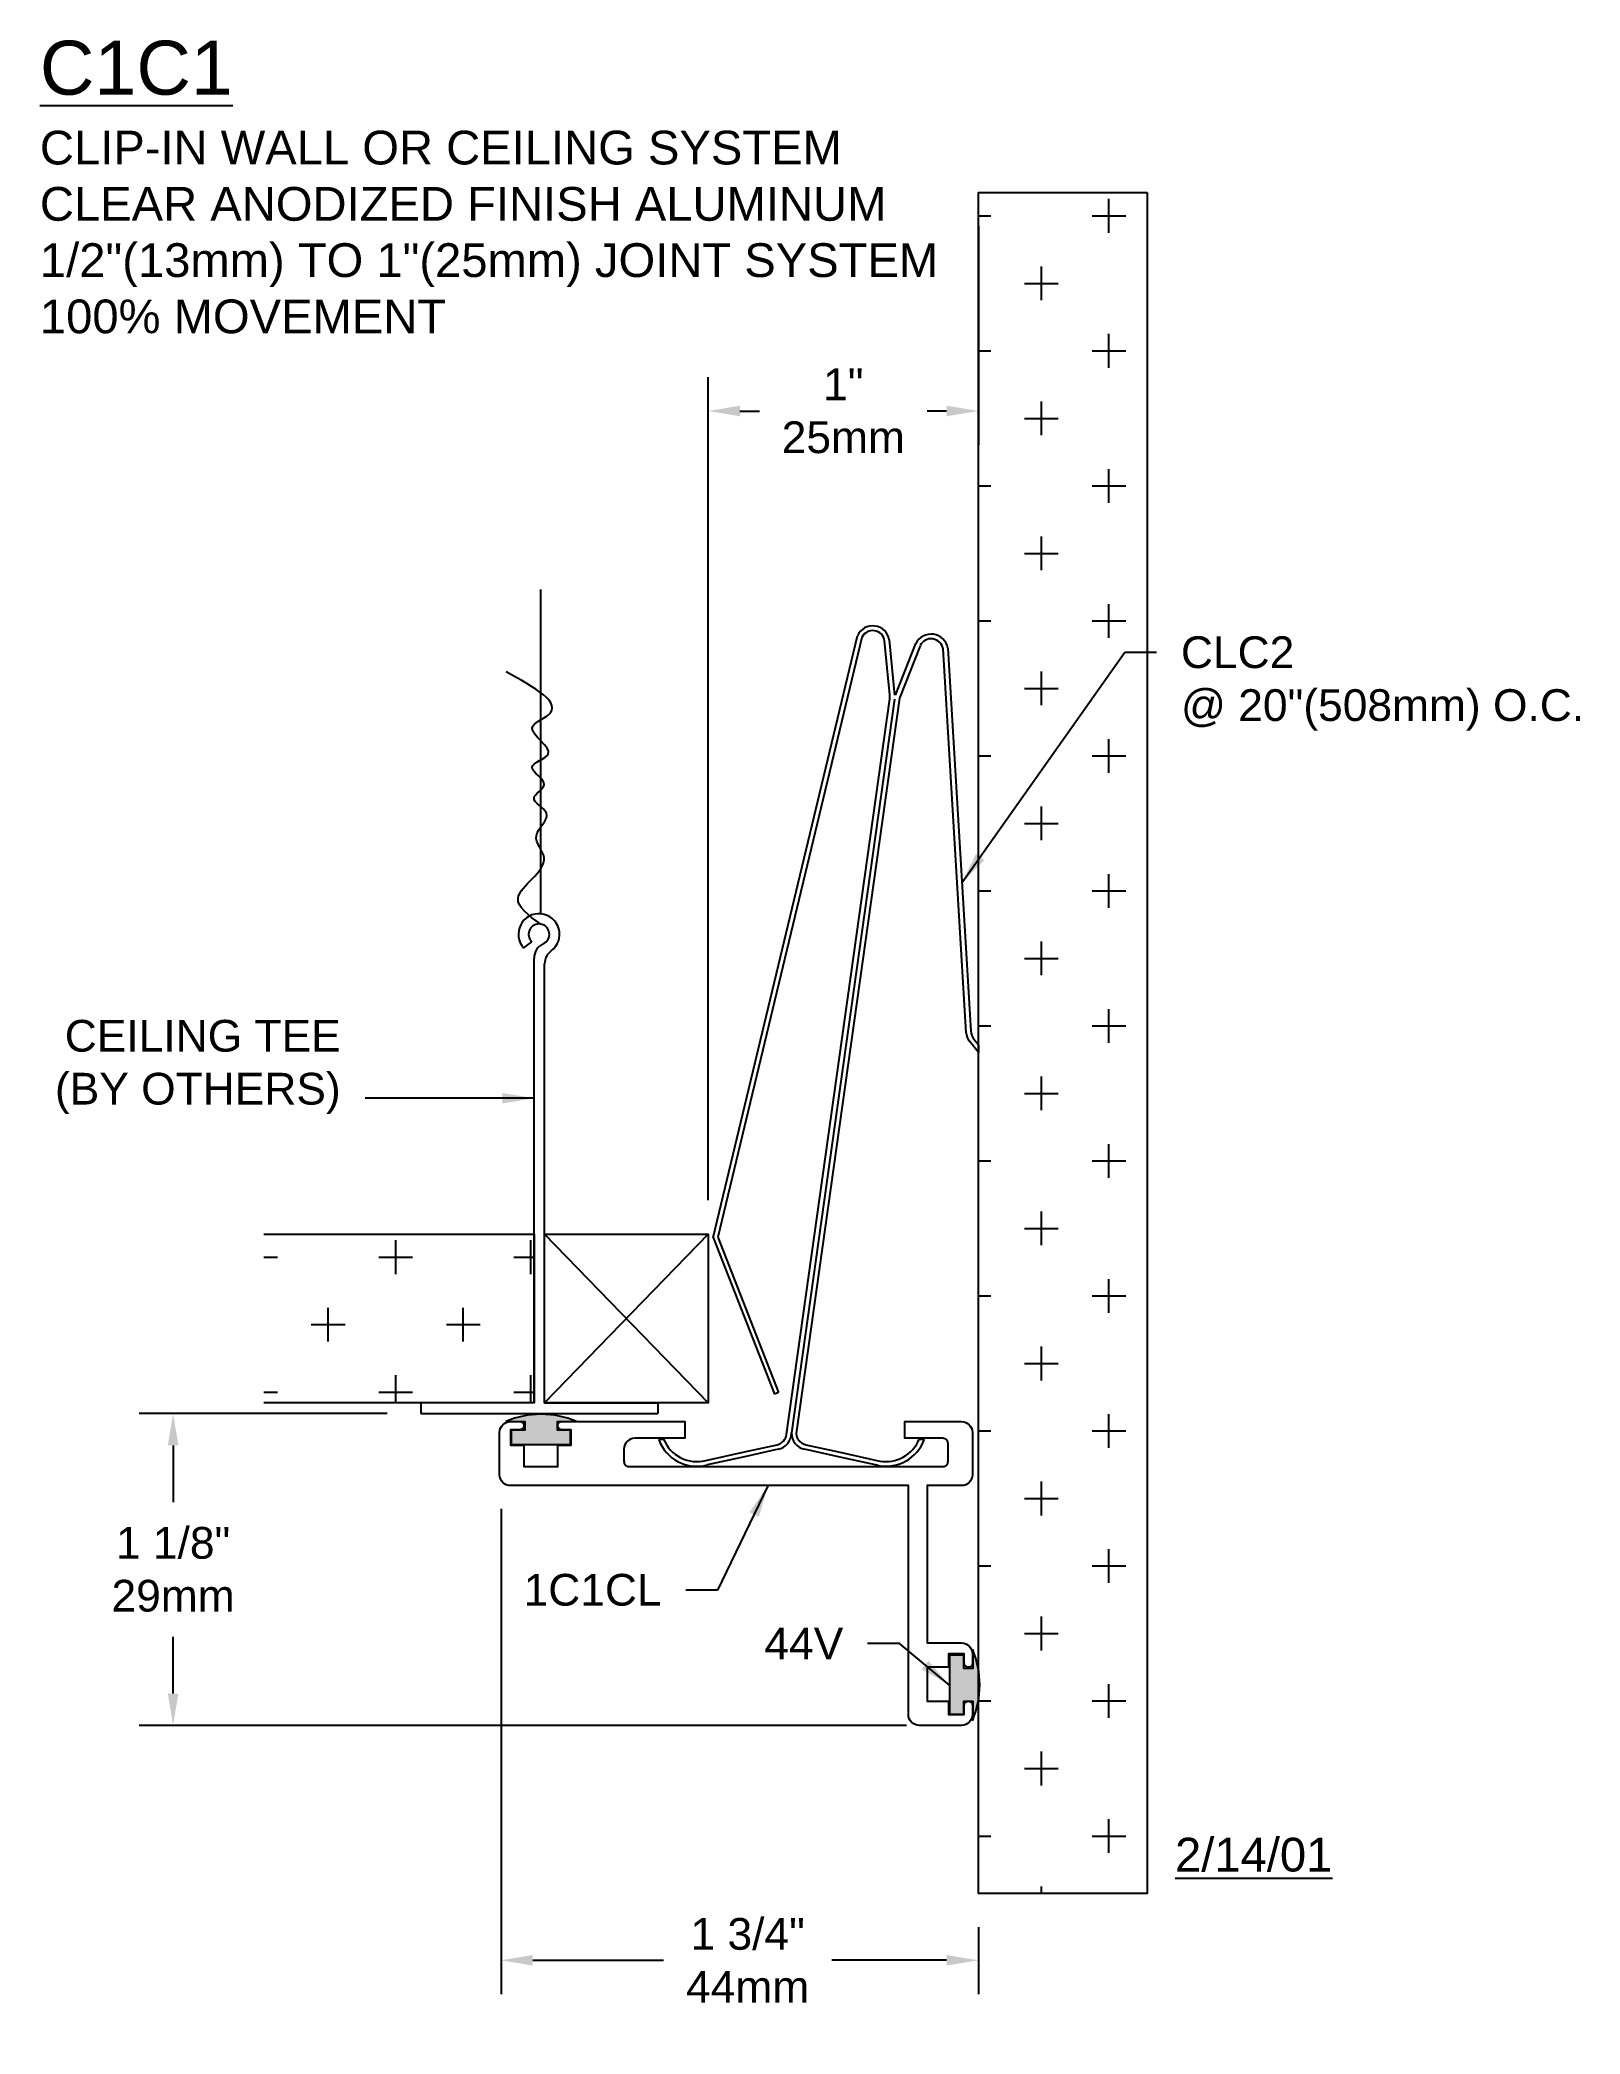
# Model space of a CAD drawing. Header units: inches. Extents: x 1.33 to 7.03, y -0.21 to 7.17.
import ezdxf

# ---------------------------------------------------------------- set-up
doc = ezdxf.new("R2010")
doc.units = ezdxf.units.IN
doc.header["$MEASUREMENT"] = 0
for name, color, linetype in [('Anchors', 4, 'Continuous'), ('Conditions', 1, 'Continuous'), ('Dimensions', 3, 'Continuous'), ('Fillers', 2, 'Continuous'), ('Text', 2, 'Continuous')]:
    doc.layers.add(name, color=color, linetype=linetype)
doc.styles.add('Arial', font='arial.ttf')
doc.dimstyles.new('Arial', dxfattribs={"dimtxt": 0.1175, "dimasz": 0.1175, "dimexe": 0.125, "dimexo": 0.125, "dimgap": 0.09, "dimtad": 0, "dimtih": 1, "dimtoh": 1, "dimdec": 4, "dimzin": 0, "dimdsep": 46, "dimlunit": 4, "dimtxsty": 'Arial', "dimcen": 0.09, "dimadec": 0, "dimazin": 0, "dimtfac": 1, "dimtdec": 4, "dimtofl": 0, "dimtmove": 0, "dimatfit": 3, "dimfxl": 0, "dimfrac": 2, "dimtolj": 1, "dimtzin": 0, "dimarcsym": 0})

# ---------------------------------------------------------------- blocks, each defined once
blk = doc.blocks.new('44v')
blk.add_hatch(color=256).paths.add_polyline_path([(0.1097, 0), (-0.1097, 0), (-0.1097, -0.0529), (-0.0601, -0.0529), (-0.0601, -0.0861), (-0.1301, -0.0861, 0.199136), (0.1315, -0.0861), (0.0615, -0.0861), (0.0615, -0.0537), (0.1097, -0.0537)])
blk.add_lwpolyline([(-0.1301, -0.0861), (-0.0601, -0.0861), (-0.0601, -0.0529), (-0.1097, -0.0529), (-0.1097, 0), (0.1097, 0), (0.1097, -0.0537), (0.0615, -0.0537), (0.0615, -0.0861), (0.1315, -0.0861, -0.199136)], format="xyb", close=True)
blk = doc.blocks.new('*D2')
at = {"layer": 'Defpoints', "color": 0}
for p in [(3.0365, 1.8571), (4.8034, 0.3077), (4.8034, 0.0605)]:
    blk.add_point(p, dxfattribs=at)
at = {"layer": 'Dimensions', "color": 0, "lineweight": -2}
for p, q in [((3.0365, 1.7321), (3.0365, -0.0645)), ((4.8034, 0.1827), (4.8034, -0.0645)), ((3.154, 0.0605), (3.6377, 0.0605)), ((4.6859, 0.0605), (4.2611, 0.0605))]:
    blk.add_line(p, q, dxfattribs=at)
at = {"layer": 'Dimensions', "color": 0}
for points in [[(3.154, 0.0801), (3.154, 0.041), (3.0365, 0.0605)], [(4.6859, 0.0801), (4.6859, 0.041), (4.8034, 0.0605)]]:
    blk.add_solid(points, dxfattribs=at)
at = {"layer": 'Dimensions', "color": 0, "insert": (3.9494, 0.0605), "char_height": 0.1175, "attachment_point": 5, "style": 'Arial'}
blk.add_mtext('\\A1;1 3/4"\\P44mm', dxfattribs=at)
blk = doc.blocks.new('*D3')
at = {"layer": 'Defpoints', "color": 0}
for p in [(1.8224, 2.085), (2.74, 2.085), (4.6627, 0.9307)]:
    blk.add_point(p, dxfattribs=at)
at = {"layer": 'Dimensions', "color": 0, "lineweight": -2}
for p, q in [((2.615, 2.085), (1.6974, 2.085)), ((1.8224, 1.9675), (1.8224, 1.7568)), ((1.8224, 1.0482), (1.8224, 1.259)), ((4.5377, 0.9307), (1.6974, 0.9307))]:
    blk.add_line(p, q, dxfattribs=at)
at = {"layer": 'Dimensions', "color": 0}
for points in [[(1.8029, 1.9675), (1.842, 1.9675), (1.8224, 2.085)], [(1.8029, 1.0482), (1.842, 1.0482), (1.8224, 0.9307)]]:
    blk.add_solid(points, dxfattribs=at)
at = {"layer": 'Dimensions', "color": 0, "insert": (1.8224, 1.5079), "char_height": 0.1175, "attachment_point": 5, "style": 'Arial'}
blk.add_mtext('\\A1;1 1/8"\\P29mm', dxfattribs=at)
blk = doc.blocks.new('*D4')
at = {"layer": 'Defpoints', "color": 0}
for p in [(4.8034, 6.608), (4.8034, 5.7982), (3.8034, 2.7501)]:
    blk.add_point(p, dxfattribs=at)
at = {"layer": 'Dimensions', "color": 0, "lineweight": -2}
for p, q in [((4.8034, 6.483), (4.8034, 5.6732)), ((3.8034, 2.8751), (3.8034, 5.9232)), ((3.9209, 5.7982), (3.9931, 5.7982)), ((4.6859, 5.7982), (4.6137, 5.7982))]:
    blk.add_line(p, q, dxfattribs=at)
at = {"layer": 'Dimensions', "color": 0}
for points in [[(3.9209, 5.8178), (3.9209, 5.7786), (3.8034, 5.7982)], [(4.6859, 5.8178), (4.6859, 5.7786), (4.8034, 5.7982)]]:
    blk.add_solid(points, dxfattribs=at)
at = {"layer": 'Dimensions', "color": 0, "insert": (4.3034, 5.7982), "char_height": 0.1175, "attachment_point": 5, "style": 'Arial'}
blk.add_mtext('\\A1;1"\\P25mm', dxfattribs=at)
blk = doc.blocks.new('CEILINGTEE')
for p, q in [((3.1831, 3.9361), (3.1831, 5.1368)), ((3.1203, 3.8095), (3.1504, 3.8327)), ((3.1588, 2.1251), (3.1588, 3.7714)), ((3.1976, 2.1251), (3.1976, 3.7507)), ((3.1588, 2.1251), (2.74, 2.1251)), ((2.74, 2.1251), (2.74, 2.085)), ((2.74, 2.085), (3.6164, 2.085)), ((3.1976, 2.1251), (3.6164, 2.1251)), ((3.6164, 2.1251), (3.6164, 2.085))]:
    blk.add_line(p, q)
for centre, radius, start, end in [((3.1769, 3.8603), 0.0761, 306.3614, 221.93152), ((3.1769, 3.8603), 0.0383, 295.20689, 226.11019), ((3.2188, 3.7714), 0.06, 115.20689, 180), ((3.2576, 3.7507), 0.06, 126.3614, 180)]:
    blk.add_arc(centre, radius, start, end)
blk.add_spline([(3.1831, 3.8981), (3.0993, 3.9944), (3.1956, 4.1447), (3.1671, 4.2256), (3.2043, 4.3087), (3.1584, 4.3656), (3.1956, 4.4137), (3.1518, 4.4794), (3.2109, 4.5275), (3.1518, 4.6242), (3.2109, 4.6723), (3.0555, 4.832)], degree=3)
blk = doc.blocks.new('CLC2MOD')
for p, q in [((3.8216, 2.7371), (4.3554, 4.9661)), ((4.3716, 4.9595), (3.8391, 2.7389)), ((4.4737, 4.9505), (4.4934, 4.7462)), ((4.4758, 4.7466), (4.4564, 4.9476)), ((4.4968, 4.7457), (4.5721, 4.9368)), ((4.5879, 4.9291), (4.5111, 4.7344)), ((4.7579, 3.4949), (4.6728, 4.9172)), ((4.6901, 4.9196), (4.775, 3.502)), ((4.0929, 2.0077), (4.4755, 4.7319)), ((4.4931, 4.7315), (4.1113, 2.0141)), ((4.5111, 4.7344), (4.1297, 2.0203)), ((4.7876, 3.4712), (4.8034, 3.4508)), ((4.8034, 3.422), (4.7705, 3.464)), ((4.8034, 3.4508), (4.8034, 3.422)), ((3.8216, 2.7371), (4.0482, 2.1568)), ((3.8391, 2.7389), (4.064, 2.163)), ((4.064, 2.163), (4.0482, 2.1568)), ((4.064, 2.163), (4.064, 2.163)), ((3.62, 1.9888), (3.6248, 1.9902)), ((3.6248, 1.9902), (3.6382, 1.9902)), ((3.7947, 1.9118), (3.9372, 1.9433)), ((3.9372, 1.9254), (3.8, 1.8951)), ((3.9372, 1.9433), (4.0581, 1.9701)), ((4.0623, 1.9531), (3.9372, 1.9254)), ((4.2854, 1.9254), (4.1603, 1.9531)), ((4.1645, 1.9701), (4.2854, 1.9433)), ((4.2854, 1.9433), (4.4381, 1.9096)), ((4.4342, 1.8925), (4.2854, 1.9254)), ((4.5844, 1.9902), (4.5979, 1.9902)), ((4.5979, 1.9902), (4.6026, 1.9888))]:
    blk.add_line(p, q)
for centre, radius, start, end in [((4.4122, 4.9401), 0.0624, 9.55231, 155.43663), ((4.4121, 4.9402), 0.0449, 9.52807, 154.47193), ((4.6283, 4.9091), 0.0627, 9.61705, 153.8022), ((4.6284, 4.9096), 0.045, 9.78075, 154.21925), ((4.4136, 4.7406), 0.0625, 352, 5.50568), ((4.8199, 3.5023), 0.0625, 186.83459, 217.78176), ((4.837, 3.5095), 0.0625, 186.83459, 217.78176), ((4.0484, 2.014), 0.045, 282.46834, 352.00688), ((4.0488, 2.0141), 0.0625, 282.46834, 0), ((4.1738, 2.0141), 0.0625, 180, 257.53166), ((4.1742, 2.014), 0.045, 171.99978, 257.53166), ((3.7616, 2.041), 0.1509, 200.2586, 284.75409), ((3.7615, 2.041), 0.1334, 202.39025, 284.41139), ((4.461, 2.041), 0.1509, 259.75639, 339.74076), ((4.461, 2.041), 0.1334, 260.12051, 337.63055)]:
    blk.add_arc(centre, radius, start, end)
blk = doc.blocks.new('1c1')
blk.add_lwpolyline([(1.7233, 1.0233), (1.7233, 1.0233, 0.414214), (1.7383, 1.0383), (1.7383, 1.0733, 0.414214), (1.6983, 1.1133), (1.5413, 1.1133, 0.414214), (1.5013, 1.0733), (1.5013, 0.2253), (0.0283, 0.2253, 0.414214), (-0.0117, 0.1853), (-0.0117, 0.0283, 0.414214), (0.0283, -0.0117), (0.0633, -0.0117, 0.414214), (0.0783, 0.0033, 0.414214), (0.0633, 0.0183), (0.0283, 0.0183), (0.0283, 0.0763), (0.0783, 0.0763), (0.0783, 0.1553), (0.2033, 0.1553), (0.2033, 0.0763), (0.2533, 0.0763), (0.2533, 0.0183), (0.2183, 0.0183, 0.414214), (0.2033, 0.0033), (0.2033, 0.0023, 0.414214), (0.2173, -0.0117), (0.6733, -0.0117), (0.6733, 0.0503), (0.4883, 0.0503, -0.414214), (0.4483, 0.0903), (0.4483, 0.1353, -0.414214), (0.4683, 0.1553), (1.6283, 0.1553, -0.414214), (1.6483, 0.1353), (1.6483, 0.0703, -0.414214), (1.6283, 0.0503), (1.4883, 0.0503), (1.4883, -0.0117), (1.6983, -0.0117, 0.414214), (1.7383, 0.0283), (1.7383, 0.1853, 0.414214), (1.6983, 0.2253), (1.5713, 0.2253), (1.5713, 0.8083), (1.6983, 0.8083, 0.414214), (1.7383, 0.8483), (1.7383, 0.8843, 0.414214), (1.7243, 0.8983), (1.7233, 0.8983, 0.414214), (1.7083, 0.8833), (1.7083, 0.8483), (1.6503, 0.8483), (1.6503, 0.8983), (1.5713, 0.8983), (1.5713, 1.0233), (1.6503, 1.0233), (1.6503, 1.0733), (1.7083, 1.0733), (1.7083, 1.0383, 0.414214)], format="xyb", close=True)

msp = doc.modelspace()

# ---------------------------------------------------------------- hatches: boundary and pattern name
at = {"layer": 'Conditions'}
h = msp.add_hatch(dxfattribs=at)
h.set_pattern_fill('CROSS', color=256, style=0)
h.set_pattern_definition([(0, (-1.02617, -0.22935), (0.25, 0.25), [0.125, -0.375]), (90, (-0.96367, -0.29185), (-0.25, 0.25), [0.125, -0.375])])
h.paths.add_polyline_path([(5.42841, 6.60797), (4.80341, 6.60797), (4.80341, 0.30765), (5.42841, 0.30765)])
h = msp.add_hatch(dxfattribs=at)
h.set_pattern_fill('CROSS', color=256, style=0)
h.set_pattern_definition([(0, (0.83386, -0.58557), (0.25, 0.25), [0.125, -0.375]), (90, (0.89636, -0.64807), (-0.25, 0.25), [0.125, -0.375])])
h.paths.add_polyline_path([(3.15879, 2.75015), (2.15879, 2.75015), (2.15879, 2.12515), (3.15879, 2.12515)])

# ---------------------------------------------------------------- linework, layer by layer
for points in [[(5.42841, 6.60797), (5.42841, 0.30765), (4.80341, 0.30765), (4.80341, 6.60797), (5.42841, 6.60797)], [(2.15879, 2.75015), (3.15879, 2.75015), (3.15879, 2.12515), (2.15879, 2.12515)], [(3.80341, 2.75015), (3.19761, 2.12515)], [(3.19761, 2.75015), (3.80341, 2.12515)]]:
    msp.add_lwpolyline(points, dxfattribs=at)
msp.add_lwpolyline([(3.19761, 2.75015), (3.80341, 2.75015), (3.80341, 2.12515), (3.19761, 2.12515)], close=True, dxfattribs=at)

# ---------------------------------------------------------------- block references
at = {"xscale": -1, "rotation": 180}
msp.add_blockref('1c1', (3.04294, 2.04399), dxfattribs=at)
at = {"layer": 'Anchors'}
msp.add_blockref('CLC2MOD', (0, 0), dxfattribs=at)
at = {"layer": 'Conditions'}
msp.add_blockref('CEILINGTEE', (0, 0), dxfattribs=at)
at = {"layer": 'Fillers', "xscale": -1}
for p, rotation in [((3.18414, 1.97038), 180), ((4.69614, 1.08134), 90)]:
    msp.add_blockref('44v', p, dxfattribs=dict(at, rotation=rotation))

# ---------------------------------------------------------------- texts
at = {"layer": 'Text', "attachment_point": 1, "style": 'Arial'}
for s, insert, char_height, width in [('{\\LC1C1\\P\\H0.625x;\\lCLIP-IN WALL OR CEILING SYSTEM\\PCLEAR ANODIZED FINISH ALUMINUM\\P1/2"(13mm) TO 1"(25mm) JOINT SYSTEM\\P100% MOVEMENT}', (1.32934, 7.16961), 0.2, 4.5), ('{\\L2/14/01}', (5.53133, 0.51433), 0.125, 0.625)]:
    msp.add_mtext(s, dxfattribs=dict(at, insert=insert, char_height=char_height, width=width))
at = {"layer": 'Text', "char_height": 0.1175, "style": 'Arial'}
for s, insert, attachment_point in [('CLC2\\P@ 20"(508mm) O.C.', (5.5532, 4.96365), 1), ('\\A1;CEILING TEE\\P(BY OTHERS)', (2.44286, 3.19437), 9), ('\\A1;1C1CL', (3.63068, 1.37232), 9), ('\\A1;44V', (4.30342, 1.1749), 9)]:
    msp.add_mtext(s, dxfattribs=dict(at, insert=insert, attachment_point=attachment_point))

# ---------------------------------------------------------------- dimensions: what is measured, and where the dimension line sits
at = {"layer": 'Dimensions'}
for base, p1, p2, text, picture, middle in [((4.80341, 5.79818), (3.80341, 2.75015), (4.80341, 6.60797), '<>\\P25mm', '*D4', (4.30341, 5.79818)), ((4.80341, 0.06054), (3.03653, 1.85711), (4.80341, 0.30765), '<>\\P44mm', '*D2', (3.94942, 0.06054))]:
    dim = msp.add_linear_dim(base=base, p1=p1, p2=p2, text=text, dimstyle='Arial', dxfattribs=at)
    dim.commit()
    dim.dimension.update_dxf_attribs({"geometry": picture, "text_midpoint": middle, "dimtype": 160})
dim = msp.add_linear_dim(base=(1.822441, 2.085047), p1=(4.662728, 0.930702), p2=(2.740006, 2.085047), angle=90, text='<>\\P29mm', dimstyle='Arial', dxfattribs=at)
dim.commit()
dim.dimension.update_dxf_attribs({"geometry": '*D3', "text_midpoint": (1.822441, 1.507875)})

# ---------------------------------------------------------------- leaders
at = {"layer": 'Text', "annotation_type": 0, "has_hookline": 1}
for points, hookline_direction, text_width in [([(4.74213, 4.05067), (5.3457, 4.9049), (5.4632, 4.9049)], 0, 1.46963), ([(3.15879, 3.25312), (2.53286, 3.25312)], 1, 1.04203), ([(4.02438, 1.81711), (3.83818, 1.43107), (3.72068, 1.43107)], 1, 0.48723), ([(4.69614, 1.07921), (4.51092, 1.23365), (4.39342, 1.23365)], 1, 0.2887)]:
    msp.add_leader(points, dimstyle='Arial', dxfattribs=dict(at, hookline_direction=hookline_direction, text_width=text_width))

doc.saveas('drawing.dxf')
